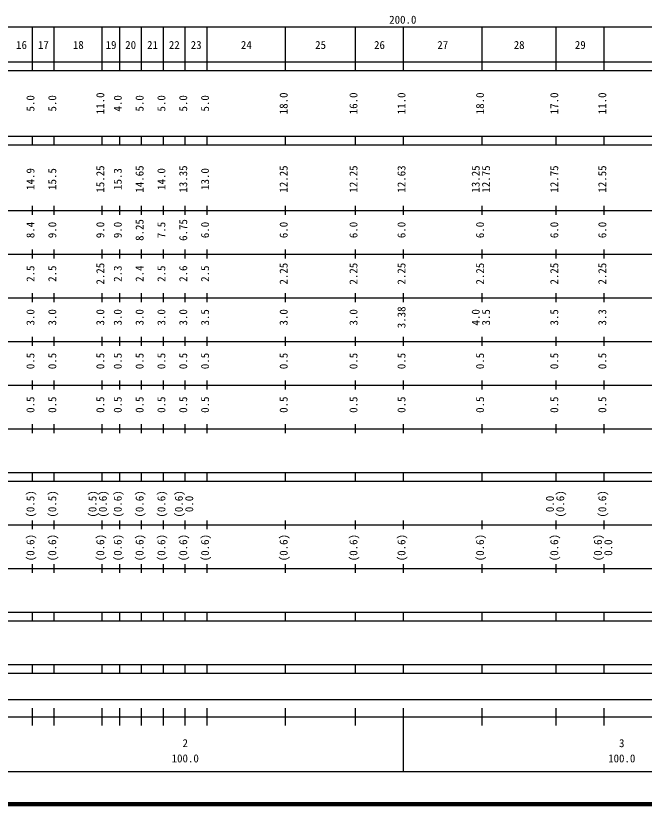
# Model space of a CAD drawing. Units: millimetres on the paper, enlarged 1000 times. Extents: x 40000 to 680000, y 20000 to 380000.
# Drawn here: x 179177 to 323153, y 20000 to 200558 of the extents above; entities that cross this region are included whole.
import ezdxf
from ezdxf.enums import TextEntityAlignment as Align

# ---------------------------------------------------------------- set-up
doc = ezdxf.new("R2010")
doc.units = ezdxf.units.MM
doc.header["$LTSCALE"] = 1000
doc.layers.add('M-TTL', color=2, linetype='Continuous', lineweight=140)
doc.layers.add('M-TTL-BAND', color=7, linetype='Continuous', lineweight=25)
doc.styles.add('ＭＳ ゴシック', font='')
doc.styles.get('ＭＳ ゴシック').set_extended_font_data('MS Gothic')

msp = doc.modelspace()

# ---------------------------------------------------------------- linework, layer by layer
at = {"layer": 'M-TTL'}
msp.add_line((40000, 20000), (680000, 20000), dxfattribs=at)
at = {"layer": 'M-TTL-BAND'}
for p, q in [((68000, 198000), (579000, 198000)), ((183000, 188000), (183000, 198000)), ((188000, 188000), (188000, 198000)), ((199000, 188000), (199000, 198000)), ((203000, 188000), (203000, 198000)), ((208000, 188000), (208000, 198000)), ((213000, 188000), (213000, 198000)), ((218000, 188000), (218000, 198000)), ((223000, 188000), (223000, 198000)), ((241000, 188000), (241000, 198000)), ((257000, 188000), (257000, 198000)), ((268000, 188000), (268000, 198000)), ((286000, 188000), (286000, 198000)), ((303000, 188000), (303000, 198000)), ((314000, 188000), (314000, 198000)), ((40000, 190000), (579000, 190000)), ((40000, 188000), (579000, 188000)), ((40000, 173000), (579000, 173000)), ((183000, 171000), (183000, 173000)), ((188000, 171000), (188000, 173000)), ((199000, 171000), (199000, 173000)), ((203000, 171000), (203000, 173000)), ((208000, 171000), (208000, 173000)), ((213000, 171000), (213000, 173000)), ((218000, 171000), (218000, 173000)), ((223000, 171000), (223000, 173000)), ((241000, 171000), (241000, 173000)), ((257000, 171000), (257000, 173000)), ((268000, 171000), (268000, 173000)), ((286000, 171000), (286000, 173000)), ((303000, 171000), (303000, 173000)), ((314000, 171000), (314000, 173000)), ((40000, 171000), (579000, 171000)), ((40000, 156000), (579000, 156000)), ((183000, 155000), (183000, 157000)), ((188000, 155000), (188000, 157000)), ((199000, 155000), (199000, 157000)), ((203000, 155000), (203000, 157000)), ((208000, 155000), (208000, 157000)), ((213000, 155000), (213000, 157000)), ((218000, 155000), (218000, 157000)), ((223000, 155000), (223000, 157000)), ((241000, 155000), (241000, 157000)), ((257000, 155000), (257000, 157000)), ((268000, 155000), (268000, 157000)), ((286000, 155000), (286000, 157000)), ((303000, 155000), (303000, 157000)), ((314000, 155000), (314000, 157000)), ((183000, 145000), (183000, 147000)), ((188000, 145000), (188000, 147000)), ((199000, 145000), (199000, 147000)), ((203000, 145000), (203000, 147000)), ((208000, 145000), (208000, 147000)), ((213000, 145000), (213000, 147000)), ((218000, 145000), (218000, 147000)), ((223000, 145000), (223000, 147000)), ((241000, 145000), (241000, 147000)), ((257000, 145000), (257000, 147000)), ((268000, 145000), (268000, 147000)), ((286000, 145000), (286000, 147000)), ((303000, 145000), (303000, 147000)), ((314000, 145000), (314000, 147000)), ((46000, 146000), (579000, 146000)), ((52000, 136000), (579000, 136000)), ((183000, 135000), (183000, 137000)), ((188000, 135000), (188000, 137000)), ((199000, 135000), (199000, 137000)), ((203000, 135000), (203000, 137000)), ((208000, 135000), (208000, 137000)), ((213000, 135000), (213000, 137000)), ((218000, 135000), (218000, 137000)), ((223000, 135000), (223000, 137000)), ((241000, 135000), (241000, 137000)), ((257000, 135000), (257000, 137000)), ((268000, 135000), (268000, 137000)), ((286000, 135000), (286000, 137000)), ((303000, 135000), (303000, 137000)), ((314000, 135000), (314000, 137000)), ((183000, 125000), (183000, 127000)), ((188000, 125000), (188000, 127000)), ((199000, 125000), (199000, 127000)), ((203000, 125000), (203000, 127000)), ((208000, 125000), (208000, 127000)), ((213000, 125000), (213000, 127000)), ((218000, 125000), (218000, 127000)), ((223000, 125000), (223000, 127000)), ((241000, 125000), (241000, 127000)), ((257000, 125000), (257000, 127000)), ((268000, 125000), (268000, 127000)), ((286000, 125000), (286000, 127000)), ((303000, 125000), (303000, 127000)), ((314000, 125000), (314000, 127000)), ((46000, 126000), (579000, 126000)), ((52000, 116000), (579000, 116000)), ((183000, 115000), (183000, 117000)), ((188000, 115000), (188000, 117000)), ((199000, 115000), (199000, 117000)), ((203000, 115000), (203000, 117000)), ((208000, 115000), (208000, 117000)), ((213000, 115000), (213000, 117000)), ((218000, 115000), (218000, 117000)), ((223000, 115000), (223000, 117000)), ((241000, 115000), (241000, 117000)), ((257000, 115000), (257000, 117000)), ((268000, 115000), (268000, 117000)), ((286000, 115000), (286000, 117000)), ((303000, 115000), (303000, 117000)), ((314000, 115000), (314000, 117000)), ((183000, 105000), (183000, 107000)), ((188000, 105000), (188000, 107000)), ((199000, 105000), (199000, 107000)), ((203000, 105000), (203000, 107000)), ((208000, 105000), (208000, 107000)), ((213000, 105000), (213000, 107000)), ((218000, 105000), (218000, 107000)), ((223000, 105000), (223000, 107000)), ((241000, 105000), (241000, 107000)), ((257000, 105000), (257000, 107000)), ((268000, 105000), (268000, 107000)), ((286000, 105000), (286000, 107000)), ((303000, 105000), (303000, 107000)), ((314000, 105000), (314000, 107000)), ((46000, 106000), (579000, 106000)), ((40000, 96000), (579000, 96000)), ((183000, 94000), (183000, 96000)), ((188000, 94000), (188000, 96000)), ((199000, 94000), (199000, 96000)), ((203000, 94000), (203000, 96000)), ((208000, 94000), (208000, 96000)), ((213000, 94000), (213000, 96000)), ((218000, 94000), (218000, 96000)), ((223000, 94000), (223000, 96000)), ((241000, 94000), (241000, 96000)), ((257000, 94000), (257000, 96000)), ((268000, 94000), (268000, 96000)), ((286000, 94000), (286000, 96000)), ((303000, 94000), (303000, 96000)), ((314000, 94000), (314000, 96000)), ((40000, 94000), (579000, 94000)), ((183000, 83000), (183000, 85000)), ((188000, 83000), (188000, 85000)), ((199000, 83000), (199000, 85000)), ((203000, 83000), (203000, 85000)), ((208000, 83000), (208000, 85000)), ((213000, 83000), (213000, 85000)), ((218000, 83000), (218000, 85000)), ((223000, 83000), (223000, 85000)), ((241000, 83000), (241000, 85000)), ((257000, 83000), (257000, 85000)), ((268000, 83000), (268000, 85000)), ((286000, 83000), (286000, 85000)), ((303000, 83000), (303000, 85000)), ((314000, 83000), (314000, 85000)), ((49000, 84000), (579000, 84000)), ((183000, 73000), (183000, 75000)), ((188000, 73000), (188000, 75000)), ((199000, 73000), (199000, 75000)), ((203000, 73000), (203000, 75000)), ((208000, 73000), (208000, 75000)), ((213000, 73000), (213000, 75000)), ((218000, 73000), (218000, 75000)), ((223000, 73000), (223000, 75000)), ((241000, 73000), (241000, 75000)), ((257000, 73000), (257000, 75000)), ((268000, 73000), (268000, 75000)), ((286000, 73000), (286000, 75000)), ((303000, 73000), (303000, 75000)), ((314000, 73000), (314000, 75000)), ((40000, 74000), (579000, 74000)), ((40000, 64000), (579000, 64000)), ((183000, 62000), (183000, 64000)), ((188000, 62000), (188000, 64000)), ((199000, 62000), (199000, 64000)), ((203000, 62000), (203000, 64000)), ((208000, 62000), (208000, 64000)), ((213000, 62000), (213000, 64000)), ((218000, 62000), (218000, 64000)), ((223000, 62000), (223000, 64000)), ((241000, 62000), (241000, 64000)), ((257000, 62000), (257000, 64000)), ((268000, 62000), (268000, 64000)), ((286000, 62000), (286000, 64000)), ((303000, 62000), (303000, 64000)), ((314000, 62000), (314000, 64000)), ((40000, 62000), (579000, 62000)), ((40000, 52000), (579000, 52000)), ((183000, 50000), (183000, 52000)), ((188000, 50000), (188000, 52000)), ((199000, 50000), (199000, 52000)), ((203000, 50000), (203000, 52000)), ((208000, 50000), (208000, 52000)), ((213000, 50000), (213000, 52000)), ((218000, 50000), (218000, 52000)), ((223000, 50000), (223000, 52000)), ((241000, 50000), (241000, 52000)), ((257000, 50000), (257000, 52000)), ((268000, 50000), (268000, 52000)), ((286000, 50000), (286000, 52000)), ((303000, 50000), (303000, 52000)), ((314000, 50000), (314000, 52000)), ((40000, 50000), (579000, 50000)), ((71000, 44000), (568000, 44000)), ((183000, 38000), (183000, 42000)), ((188000, 38000), (188000, 42000)), ((199000, 38000), (199000, 42000)), ((203000, 38000), (203000, 42000)), ((208000, 38000), (208000, 42000)), ((213000, 38000), (213000, 42000)), ((218000, 38000), (218000, 42000)), ((223000, 38000), (223000, 42000)), ((241000, 38000), (241000, 42000)), ((257000, 38000), (257000, 42000)), ((268000, 27500), (268000, 42000)), ((286000, 38000), (286000, 42000)), ((303000, 38000), (303000, 42000)), ((314000, 38000), (314000, 42000)), ((40000, 40000), (579000, 40000)), ((68000, 27500), (579000, 27500))]:
    msp.add_line(p, q, dxfattribs=at)

# ---------------------------------------------------------------- texts
at = {"layer": 'M-TTL-BAND', "style": 'ＭＳ ゴシック'}
for s, p in [('200.0', (267844, 198195)), ('16', (180500, 192405)), ('17', (185500, 192405)), ('18', (193500, 192405)), ('19', (201000, 192405)), ('20', (205500, 192405)), ('21', (210500, 192405)), ('22', (215500, 192405)), ('23', (220500, 192405)), ('24', (232000, 192405)), ('25', (249000, 192405)), ('26', (262500, 192405)), ('27', (277000, 192405)), ('28', (294500, 192405)), ('29', (308500, 192405)), ('2', (218000, 32523)), ('3', (318000, 32523)), ('100.0', (218000, 29033)), ('100.0', (318000, 29033))]:
    msp.add_text(s, height=1833, dxfattribs=at).set_placement(p, align=Align.BOTTOM_CENTER)
for s, p in [('11.0', (200000, 180500)), ('18.0', (242000, 180500)), ('16.0', (258000, 180500)), ('11.0', (269000, 180500)), ('18.0', (287000, 180500)), ('17.0', (304000, 180500)), ('11.0', (315000, 180500)), ('5.0', (184000, 180500)), ('5.0', (189000, 180500)), ('4.0', (204000, 180500)), ('5.0', (209000, 180500)), ('5.0', (214000, 180500)), ('5.0', (219000, 180500)), ('5.0', (224000, 180500)), ('15.25', (200000, 163174)), ('14.65', (209000, 163174)), ('13.35', (219000, 163174)), ('12.25', (242000, 163174)), ('12.25', (258000, 163174)), ('12.63', (269000, 163174)), ('13.25', (286000, 163174)), ('12.75', (288370, 163174)), ('12.75', (304000, 163174)), ('12.55', (315000, 163174)), ('14.9', (184000, 163174)), ('15.5', (189000, 163174)), ('15.3', (204000, 163174)), ('14.0', (214000, 163174)), ('13.0', (224000, 163174)), ('8.25', (209000, 151500)), ('6.75', (219000, 151500)), ('8.4', (184000, 151500)), ('9.0', (189000, 151500)), ('9.0', (200000, 151500)), ('9.0', (204000, 151500)), ('7.5', (214000, 151500)), ('6.0', (224000, 151500)), ('6.0', (242000, 151500)), ('6.0', (258000, 151500)), ('6.0', (269000, 151500)), ('6.0', (287000, 151500)), ('6.0', (304000, 151500)), ('6.0', (315000, 151500)), ('2.5', (184000, 141500)), ('2.5', (189000, 141500)), ('2.25', (200000, 141500)), ('2.3', (204000, 141500)), ('2.4', (209000, 141500)), ('2.5', (214000, 141500)), ('2.6', (219000, 141500)), ('2.5', (224000, 141500)), ('2.25', (242000, 141500)), ('2.25', (258000, 141500)), ('2.25', (269000, 141500)), ('2.25', (287000, 141500)), ('2.25', (304000, 141500)), ('2.25', (315000, 141500)), ('3.38', (269000, 131500)), ('3.0', (184000, 131500)), ('3.0', (189000, 131500)), ('3.0', (200000, 131500)), ('3.0', (204000, 131500)), ('3.0', (209000, 131500)), ('3.0', (214000, 131500)), ('3.0', (219000, 131500)), ('3.5', (224000, 131500)), ('3.0', (242000, 131500)), ('3.0', (258000, 131500)), ('4.0', (286000, 131500)), ('3.5', (288370, 131500)), ('3.5', (304000, 131500)), ('3.3', (315000, 131500)), ('0.5', (184000, 121500)), ('0.5', (189000, 121500)), ('0.5', (200000, 121500)), ('0.5', (204000, 121500)), ('0.5', (209000, 121500)), ('0.5', (214000, 121500)), ('0.5', (219000, 121500)), ('0.5', (224000, 121500)), ('0.5', (242000, 121500)), ('0.5', (258000, 121500)), ('0.5', (269000, 121500)), ('0.5', (287000, 121500)), ('0.5', (304000, 121500)), ('0.5', (315000, 121500)), ('0.5', (184000, 111500)), ('0.5', (189000, 111500)), ('0.5', (200000, 111500)), ('0.5', (204000, 111500)), ('0.5', (209000, 111500)), ('0.5', (214000, 111500)), ('0.5', (219000, 111500)), ('0.5', (224000, 111500)), ('0.5', (242000, 111500)), ('0.5', (258000, 111500)), ('0.5', (269000, 111500)), ('0.5', (287000, 111500)), ('0.5', (304000, 111500)), ('0.5', (315000, 111500)), ('(0.5)', (184000, 88764)), ('(0.5)', (189000, 88764)), ('(0.5)', (198219, 88764)), ('(0.6)', (200589, 88764)), ('(0.6)', (204000, 88764)), ('(0.6)', (209000, 88764)), ('(0.6)', (214000, 88764)), ('(0.6)', (218000, 88764)), ('0.0', (220370, 88764)), ('0.0', (303000, 88764)), ('(0.6)', (305370, 88764)), ('(0.6)', (315000, 88764)), ('(0.6)', (184000, 78764)), ('(0.6)', (189000, 78764)), ('(0.6)', (200000, 78764)), ('(0.6)', (204000, 78764)), ('(0.6)', (209000, 78764)), ('(0.6)', (214000, 78764)), ('(0.6)', (219000, 78764)), ('(0.6)', (224000, 78764)), ('(0.6)', (242000, 78764)), ('(0.6)', (258000, 78764)), ('(0.6)', (269000, 78764)), ('(0.6)', (287000, 78764)), ('(0.6)', (304000, 78764)), ('(0.6)', (314000, 78764)), ('0.0', (316370, 78764))]:
    msp.add_text(s, height=1833, rotation=90, dxfattribs=at).set_placement(p, align=Align.BOTTOM_CENTER)

doc.saveas('drawing.dxf')
